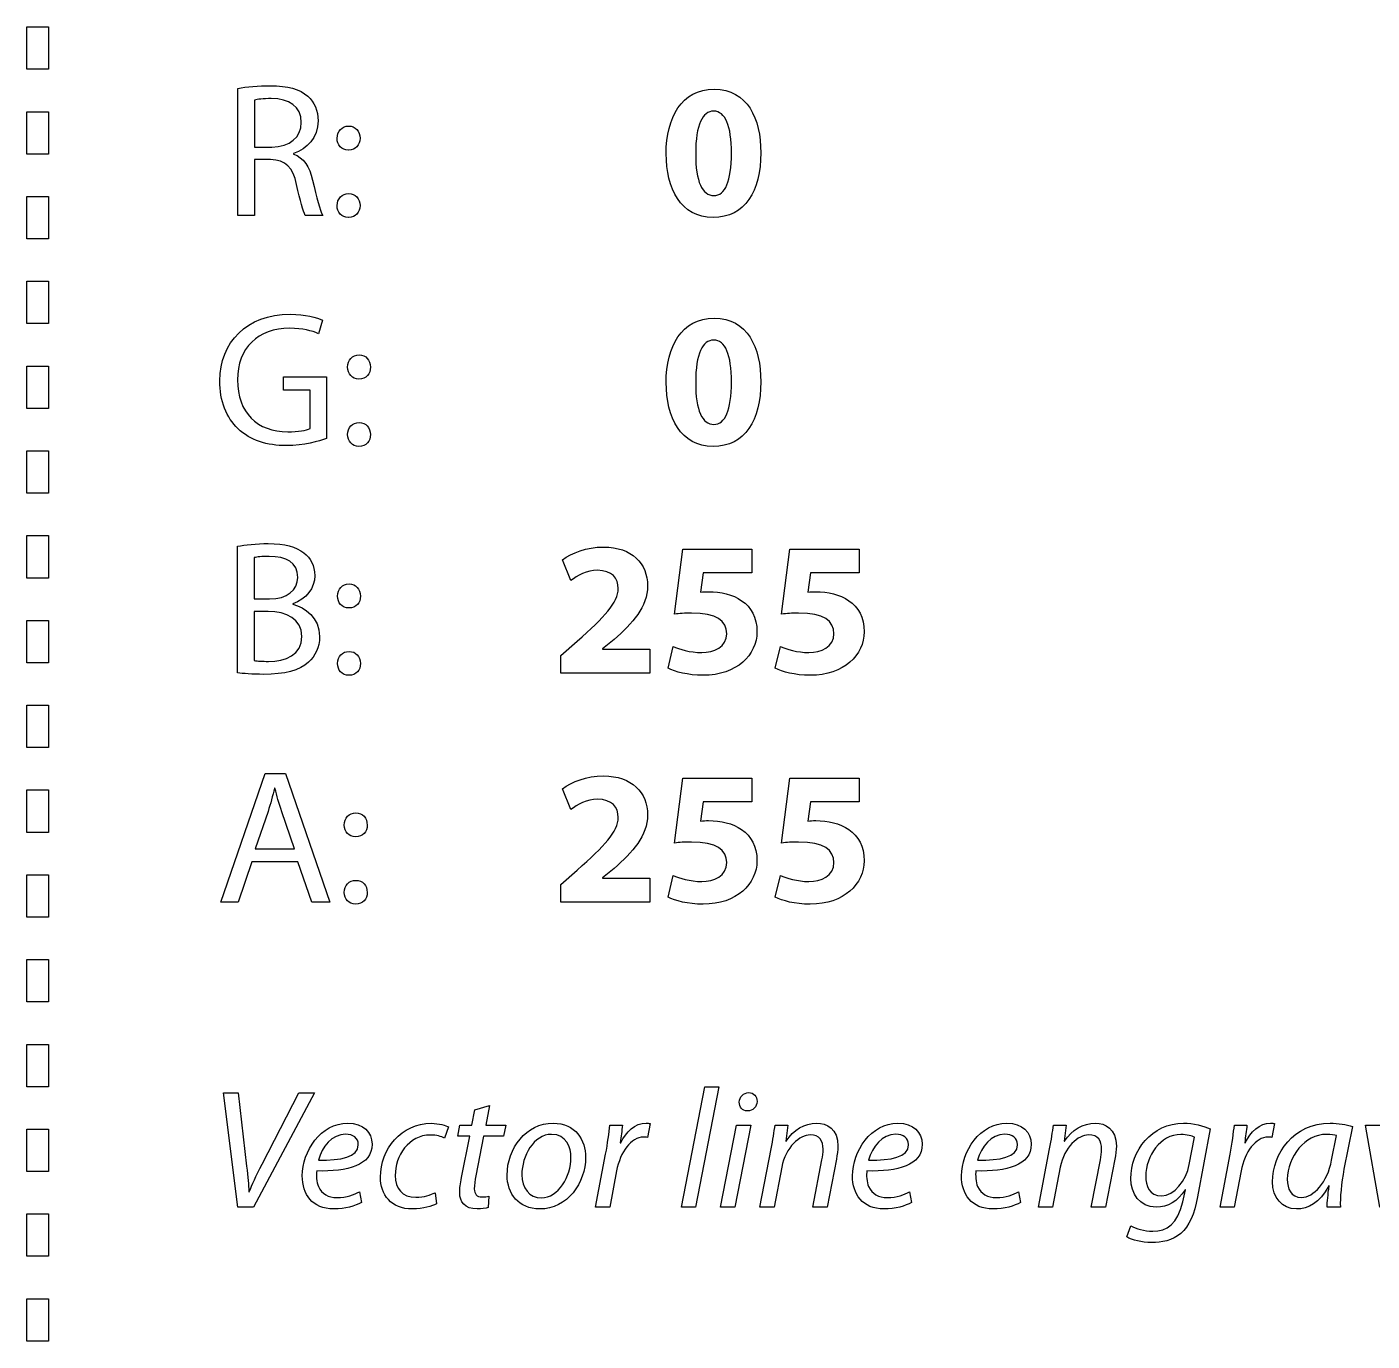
# Model space of a CAD drawing. Extents: x 0 to 808, y 79 to 394.
# Drawn here: x 648.8 to 684.72, y 317.01 to 352.1 of the extents above; entities that cross this region are included whole.
import ezdxf

# ---------------------------------------------------------------- set-up
doc = ezdxf.new("R2010")
doc.units = 0
doc.layers.add('Design_Template', color=7, linetype='CONTINUOUS')

msp = doc.modelspace()

# ---------------------------------------------------------------- linework, layer by layer
at = {"layer": 'Design_Template', "color": 7}
for points in [[(649.375411, 350.966964), (648.802456, 350.966964), (648.802456, 352.09897), (649.375411, 352.09897), (649.375411, 350.966964), (649.375411, 350.966964), (649.375411, 350.966964)], [(655.307208, 348.554374), (654.884081, 348.554374), (654.884081, 347.066351), (654.435457, 347.066351), (654.435457, 350.455297), (654.435171, 350.455297), (654.435171, 350.455297)], [(654.884081, 350.144844), (654.884081, 348.891429), (654.884081, 348.891429)], [(649.375411, 348.70295), (648.802456, 348.70295), (648.802456, 349.834957), (649.375411, 349.834957), (649.375411, 348.70295), (649.375411, 348.70295), (649.375411, 348.70295)], [(654.884081, 348.891429), (655.34359, 348.891429)], [(657.389897, 348.809642), (657.385027, 348.809642), (657.385027, 348.809642)], [(655.921415, 348.717666), (655.921415, 348.702101)], [(666.660299, 348.717949), (666.660299, 348.717949)], [(668.398356, 348.738325), (668.398356, 348.738325)], [(649.375411, 346.438937), (648.802456, 346.438937), (648.802456, 347.570943), (649.375411, 347.570943), (649.375411, 346.438937), (649.375411, 346.438937), (649.375411, 346.438937)], [(656.700346, 347.066634), (656.23654, 347.066634)], [(657.389897, 347.010883), (657.385027, 347.010883), (657.385027, 347.010883)], [(649.375411, 344.174923), (648.802456, 344.174923), (648.802456, 345.30693), (649.375411, 345.30693), (649.375411, 344.174923), (649.375411, 344.174923), (649.375411, 344.174923)], [(656.699487, 344.266616), (656.591485, 343.904939)], [(649.375411, 341.910909), (648.802456, 341.910909), (648.802456, 343.042916), (649.375411, 343.042916), (649.375411, 341.910909), (649.375411, 341.910909), (649.375411, 341.910909)], [(656.364308, 341.377451), (656.364308, 342.401634), (655.657569, 342.401634), (655.657569, 342.7585), (656.802332, 342.7585), (656.803191, 341.107185), (656.803191, 341.107185), (656.803191, 341.107185)], [(657.668639, 342.696805), (657.663769, 342.696805), (657.663769, 342.696805)], [(666.660299, 342.605396), (666.660299, 342.605396)], [(668.398356, 342.625206), (668.398356, 342.625206)], [(657.668639, 340.898046), (657.663769, 340.898046), (657.663769, 340.898046)], [(649.375411, 339.646896), (648.802456, 339.646896), (648.802456, 340.778903), (649.375411, 340.778903), (649.375411, 339.646896), (649.375411, 339.646896), (649.375411, 339.646896)], [(649.375411, 337.382882), (648.802456, 337.382882), (648.802456, 338.514889), (649.375411, 338.514889), (649.375411, 337.382882), (649.375411, 337.382882), (649.375411, 337.382882)], [(654.425144, 334.851715), (654.425144, 338.230189), (654.425144, 338.230189), (654.425144, 338.230189)], [(666.093361, 336.416432), (666.314235, 338.154062), (668.16058, 338.154062), (668.16144, 337.517025), (668.16144, 337.517025), (668.16144, 337.517025)], [(668.955268, 336.416432), (669.176715, 338.154062), (671.02306, 338.154062), (671.023633, 337.517025), (671.023633, 337.517025), (671.023633, 337.517025)], [(654.874054, 337.929076), (654.874054, 336.823388), (654.874054, 336.823388)], [(663.323986, 337.312698), (663.102539, 337.86823)], [(668.16144, 337.517025), (666.861693, 337.517025), (666.7895, 337.007339)], [(671.023633, 337.517025), (669.723886, 337.517025), (669.651694, 337.007339)], [(654.874054, 336.823388), (655.281425, 336.823388)], [(655.899929, 336.691226), (655.899929, 336.681038)], [(657.400783, 336.584252), (657.395053, 336.584252), (657.395053, 336.584252)], [(649.375411, 335.118869), (648.802456, 335.118869), (648.802456, 336.250876), (649.375411, 336.250876), (649.375411, 335.118869), (649.375411, 335.118869), (649.375411, 335.118869)], [(655.244755, 336.487182), (654.873195, 336.487182), (654.874054, 335.177733), (654.874054, 335.177733), (654.874054, 335.177733)], [(664.484505, 335.743171), (664.175109, 335.488752), (664.175109, 335.478564), (665.439047, 335.478564), (665.439047, 334.841527), (663.060427, 334.841527), (663.060427, 334.841527), (663.060427, 334.841527)], [(663.060427, 334.841527), (663.060427, 335.310178), (663.494153, 335.697324)], [(665.922907, 334.974255), (666.062135, 335.555257)], [(668.7851, 334.974255), (668.924328, 335.555257)], [(657.400783, 334.78521), (657.395053, 334.78521), (657.395053, 334.78521)], [(649.375411, 332.854855), (648.802456, 332.854855), (648.802456, 333.986862), (649.375411, 333.986862), (649.375411, 332.854855), (649.375411, 332.854855), (649.375411, 332.854855)], [(654.806732, 329.808625), (654.445771, 328.728408), (653.981391, 328.728408), (655.162537, 332.162916), (655.704265, 332.162916), (656.891713, 328.728408), (656.411577, 328.728408), (656.040016, 329.808625), (654.806732, 329.808625), (654.806732, 329.808625)], [(666.093361, 330.303029), (666.314235, 332.040659), (668.16058, 332.040659), (668.16144, 331.403906), (668.16144, 331.403906), (668.16144, 331.403906)], [(668.955268, 330.303029), (669.176715, 332.040659), (671.02306, 332.040659), (671.023633, 331.403906), (671.023633, 331.403906), (671.023633, 331.403906)], [(649.375411, 330.590842), (648.802456, 330.590842), (648.802456, 331.722849), (649.375411, 331.722849), (649.375411, 330.590842), (649.375411, 330.590842), (649.375411, 330.590842)], [(655.425809, 331.770393), (655.415782, 331.770393)], [(663.323986, 331.199578), (663.102539, 331.755111)], [(668.16144, 331.403906), (666.861693, 331.403906), (666.7895, 330.89422)], [(671.023633, 331.403906), (669.723886, 331.403906), (669.651694, 330.89422)], [(655.240745, 331.148921), (654.90041, 330.155019), (655.947198, 330.155019), (655.947198, 330.155019)], [(655.947198, 330.155019), (655.606576, 331.143544)], [(657.580691, 330.471415), (657.57582, 330.471415), (657.57582, 330.471415)], [(649.375411, 328.326828), (648.802456, 328.326828), (648.802456, 329.458835), (649.375411, 329.458835), (649.375411, 328.326828), (649.375411, 328.326828), (649.375411, 328.326828)], [(664.484505, 329.630051), (664.175109, 329.375633), (664.175109, 329.365444), (665.439047, 329.365444), (665.439047, 328.728408), (663.060427, 328.728408), (663.060427, 328.728408), (663.060427, 328.728408)], [(663.060427, 328.728408), (663.060427, 329.197058), (663.494153, 329.584488)], [(665.922907, 328.860852), (666.062135, 329.441855)], [(668.7851, 328.860852), (668.924328, 329.441855)], [(657.580691, 328.672656), (657.57582, 328.672656), (657.57582, 328.672656)], [(649.375411, 326.062815), (648.802456, 326.062815), (648.802456, 327.194821), (649.375411, 327.194821), (649.375411, 326.062815), (649.375411, 326.062815), (649.375411, 326.062815)], [(649.375411, 323.798801), (648.802456, 323.798801), (648.802456, 324.930808), (649.375411, 324.930808), (649.375411, 323.798801), (649.375411, 323.798801), (649.375411, 323.798801)], [(654.438036, 320.584185), (654.05301, 323.637207), (654.442906, 323.637207), (654.667217, 321.680534)], [(655.080318, 321.730059), (656.061788, 323.636924), (656.483769, 323.636924), (654.856006, 320.583902), (654.438036, 320.584185), (654.438036, 320.584185), (654.438036, 320.584185)], [(666.281576, 320.584185), (666.900367, 323.800216), (667.280809, 323.800216), (666.657434, 320.584185), (666.281576, 320.584185), (666.281576, 320.584185)], [(660.405356, 321.372062), (660.625943, 322.481994), (660.305375, 322.481994), (660.364676, 322.776316), (660.680947, 322.776316), (660.759155, 323.179593), (661.157931, 323.30185), (661.157931, 323.30185)], [(661.157931, 323.30185), (661.057091, 322.776599), (661.58822, 322.776599), (661.528919, 322.482277), (660.997504, 322.482277), (660.790954, 321.417625)], [(668.042552, 323.152142), (668.037395, 323.152142), (668.037395, 323.152142)], [(649.375411, 321.534788), (648.802456, 321.534788), (648.802456, 322.666794), (649.375411, 322.666794), (649.375411, 321.534788), (649.375411, 321.534788), (649.375411, 321.534788)], [(660.062729, 322.726508), (659.951862, 322.427375)], [(664.369914, 322.776599), (664.704519, 322.776599)], [(665.442484, 322.817351), (665.369146, 322.446053)], [(667.326645, 320.584185), (667.752923, 322.776599), (668.133365, 322.776599), (667.707087, 320.584185), (667.326645, 320.584185), (667.326645, 320.584185)], [(668.779657, 322.776599), (669.119419, 322.776599), (669.065275, 322.346153), (669.073583, 322.346153)], [(676.214314, 322.776599), (676.554076, 322.776599), (676.499931, 322.346153), (676.508239, 322.346153)], [(680.399746, 322.671888), (680.060557, 320.860112)], [(681.044892, 322.776599), (681.379498, 322.776599)], [(682.118036, 322.817351), (682.044698, 322.446053)], [(684.195282, 322.740375), (683.970397, 321.599029)], [(685.445755, 321.499412), (686.12442, 322.776882), (686.541817, 322.776882), (685.30796, 320.584468), (684.932101, 320.584468), (684.547076, 322.776882), (684.937258, 322.776599), (684.937258, 322.776599), (684.937258, 322.776599)], [(657.652023, 322.251065), (657.652023, 322.25531), (657.652023, 322.25531)], [(664.644645, 322.300873), (664.658683, 322.300873)], [(672.341715, 322.251065), (672.341715, 322.25531), (672.341715, 322.25531)], [(675.252323, 322.251065), (675.252323, 322.25531), (675.252323, 322.25531), (675.252323, 322.25531)], [(679.841115, 321.72072), (679.983208, 322.450015), (679.983208, 322.450015)], [(681.320197, 322.300873), (681.334234, 322.300873)], [(683.640949, 321.834486), (683.769004, 322.495861), (683.769004, 322.495861)], [(663.72047, 321.91118), (663.72047, 321.91118)], [(663.985175, 320.584185), (664.255896, 321.997495)], [(668.376297, 320.584185), (668.67452, 322.137864)], [(670.416875, 321.861372), (670.169645, 320.583902), (669.78863, 320.583902), (670.032709, 321.847788)], [(675.811527, 320.584185), (676.109177, 322.137864)], [(677.852104, 321.861372), (677.604301, 320.583902), (677.223859, 320.583902), (677.467365, 321.847788)], [(680.660726, 320.584185), (680.930874, 321.997495)], [(664.54753, 321.548938), (664.363898, 320.584185), (663.985175, 320.584185), (663.985175, 320.584185), (663.985175, 320.584185)], [(668.958706, 321.648271), (668.756739, 320.583619), (668.376297, 320.583619), (668.376297, 320.584185), (668.376297, 320.584185)], [(676.393362, 321.648271), (676.191969, 320.583619), (675.811527, 320.583619), (675.811527, 320.584185), (675.811527, 320.584185)], [(681.223081, 321.548938), (681.039449, 320.584185), (680.660726, 320.584185), (680.660726, 320.584185), (680.660726, 320.584185)], [(662.019082, 321.449038), (662.019082, 321.449038)], [(683.572194, 321.150471), (683.563313, 321.150471)], [(654.726518, 320.991707), (654.740556, 320.991707)], [(657.679239, 320.991707), (657.734242, 320.710687), (657.734242, 320.710687)], [(659.700049, 320.968784), (659.737291, 320.669651), (659.737291, 320.669651)], [(661.138737, 320.873979), (661.120403, 320.574846)], [(672.369503, 320.991707), (672.424507, 320.710687), (672.424507, 320.710687)], [(675.280685, 320.991707), (675.335115, 320.710687), (675.335115, 320.710687)], [(679.66665, 320.724271), (679.739989, 321.050289), (679.726524, 321.050289)], [(649.375411, 319.270774), (648.802456, 319.270774), (648.802456, 320.402781), (649.375411, 320.402781), (649.375411, 319.270774), (649.375411, 319.270774), (649.375411, 319.270774)], [(683.874141, 320.584185), (683.521774, 320.584185), (683.521774, 320.584185)], [(678.171812, 319.791214), (678.28182, 320.085536), (678.28182, 320.085536)], [(649.375411, 317.006761), (648.802456, 317.006761), (648.802456, 318.138767), (649.375411, 318.138767), (649.375411, 317.006761), (649.375411, 317.006761), (649.375411, 317.006761)]]:
    msp.add_lwpolyline(points, dxfattribs=at)
for points in [[(654.435171, 350.455297), (654.662347, 350.501143), (654.987499, 350.526613), (655.296894, 350.526613)], [(655.296894, 350.526613), (655.77703, 350.526613), (656.085853, 350.440014), (656.303002, 350.246441)], [(656.303002, 350.246441), (656.47804, 350.09362), (656.576588, 349.859295), (656.576588, 349.594122)], [(665.871054, 348.717949), (665.871054, 349.67591), (666.283295, 350.43492), (667.150748, 350.43492)], [(667.150748, 350.43492), (668.047995, 350.435203), (668.398356, 349.645346), (668.398356, 348.738325)], [(655.327834, 350.186162), (655.111257, 350.186162), (654.956273, 350.165786), (654.884081, 350.144844)], [(656.127392, 349.543748), (656.127392, 349.986929), (655.80224, 350.180502), (655.327834, 350.186162)], [(655.34359, 348.891429), (655.823153, 348.891429), (656.127392, 349.151225), (656.127392, 349.543748)], [(656.576588, 349.594122), (656.576588, 349.140471), (656.287246, 348.839923), (655.921415, 348.717666)], [(667.139862, 349.849107), (666.851093, 349.849107), (666.655429, 349.487148), (666.660299, 348.717949)], [(667.614268, 348.728137), (667.614268, 349.461961), (667.454127, 349.849107), (667.139862, 349.849107)], [(657.085658, 349.125472), (657.085658, 349.313951), (657.214859, 349.45149), (657.395053, 349.45149)], [(657.395053, 349.45149), (657.57582, 349.45149), (657.694422, 349.313951), (657.699292, 349.125472)], [(657.385027, 348.809642), (657.209989, 348.809642), (657.085658, 348.946898), (657.085658, 349.125472)], [(657.699292, 349.125472), (657.699292, 348.946898), (657.580691, 348.809642), (657.389897, 348.809642)], [(656.00392, 347.886773), (655.901648, 348.360801), (655.715151, 348.539092), (655.307208, 348.554374)], [(655.921415, 348.702101), (656.19013, 348.610691), (656.349412, 348.365895), (656.431631, 348.009313)], [(667.124392, 347.010883), (666.258372, 347.010883), (665.876784, 347.780365), (665.871054, 348.717949)], [(666.660299, 348.717949), (666.655142, 347.958656), (666.840493, 347.596696), (667.144732, 347.596696)], [(668.398356, 348.738325), (668.398356, 347.714425), (667.980959, 347.010883), (667.124392, 347.010883)], [(667.144732, 347.596696), (667.448971, 347.596696), (667.614268, 347.973938), (667.614268, 348.728137)], [(656.23654, 347.066634), (656.179531, 347.168515), (656.102182, 347.459158), (656.00392, 347.886773)], [(656.431631, 348.009313), (656.545076, 347.530474), (656.628154, 347.199079), (656.700346, 347.066634)], [(657.085658, 347.326713), (657.085658, 347.515475), (657.214859, 347.64792), (657.395053, 347.64792)], [(657.395053, 347.64792), (657.57582, 347.64792), (657.694422, 347.515475), (657.699292, 347.326713)], [(657.385027, 347.010883), (657.209989, 347.010883), (657.085658, 347.148422), (657.085658, 347.326713)], [(657.699292, 347.326713), (657.699292, 347.148422), (657.580691, 347.010883), (657.389897, 347.010883)], [(653.950738, 342.651525), (653.956468, 343.675708), (654.668077, 344.424813), (655.832893, 344.424813)], [(655.832893, 344.424813), (656.23568, 344.424813), (656.550232, 344.338215), (656.699487, 344.266616)], [(665.871054, 342.60483), (665.871054, 343.56279), (666.283295, 344.321801), (667.150748, 344.321801)], [(667.150748, 344.321801), (668.047995, 344.322367), (668.398356, 343.532226), (668.398356, 342.625206)], [(655.822007, 344.052666), (654.97604, 344.052666), (654.424285, 343.532792), (654.424285, 342.671618)], [(656.591485, 343.904939), (656.405848, 343.986444), (656.173515, 344.052666), (655.822007, 344.052666)], [(667.139862, 343.736553), (666.851093, 343.736553), (666.655429, 343.374594), (666.660299, 342.605396)], [(667.614268, 342.615584), (667.614268, 343.349407), (667.454127, 343.736553), (667.139862, 343.736553)], [(657.3644, 343.012635), (657.3644, 343.201114), (657.493029, 343.338653), (657.673796, 343.338653)], [(657.673796, 343.338653), (657.854563, 343.338653), (657.973164, 343.201114), (657.978034, 343.012635)], [(654.424285, 342.671618), (654.424285, 341.800539), (654.955414, 341.285759), (655.765571, 341.285759)], [(657.663769, 342.696805), (657.488731, 342.696805), (657.3644, 342.834061), (657.3644, 343.012635)], [(657.978034, 343.012635), (657.978034, 342.834061), (657.859433, 342.696805), (657.668639, 342.696805)], [(654.435171, 341.372357), (654.135802, 341.657623), (653.950738, 342.116369), (653.950738, 342.651525)], [(667.124392, 340.897763), (666.258372, 340.897763), (665.876784, 341.667245), (665.871054, 342.60483)], [(666.660299, 342.605396), (666.655142, 341.846102), (666.840493, 341.484143), (667.144732, 341.484143)], [(668.398356, 342.625206), (668.398356, 341.601306), (667.980959, 340.897763), (667.124392, 340.897763)], [(667.144732, 341.484143), (667.448971, 341.484143), (667.614268, 341.861384), (667.614268, 342.615584)], [(655.734918, 340.918706), (655.208946, 340.918706), (654.775219, 341.05115), (654.435171, 341.372357)], [(655.765571, 341.285759), (656.05921, 341.285759), (656.26089, 341.326794), (656.364308, 341.377451)], [(657.3644, 341.213876), (657.3644, 341.402638), (657.493029, 341.535083), (657.673796, 341.535083)], [(657.673796, 341.535083), (657.854563, 341.535083), (657.973164, 341.402638), (657.978034, 341.213876)], [(656.803191, 341.107185), (656.602371, 341.035868), (656.204454, 340.918706), (655.734918, 340.918706)], [(657.663769, 340.898046), (657.488731, 340.898046), (657.3644, 341.035585), (657.3644, 341.213876)], [(657.978034, 341.213876), (657.978034, 341.035585), (657.859433, 340.898046), (657.668639, 340.898046)], [(654.425144, 338.230189), (654.621668, 338.270942), (654.931063, 338.301506), (655.245328, 338.301506)], [(655.245328, 338.301506), (655.693379, 338.301506), (655.982148, 338.225095), (656.199298, 338.051898)], [(656.199298, 338.051898), (656.380065, 337.919171), (656.488067, 337.715692), (656.488067, 337.445426)], [(663.102539, 337.86823), (663.354925, 338.056709), (663.747112, 338.20953), (664.200892, 338.20953)], [(664.200892, 338.20953), (664.958911, 338.20953), (665.376881, 337.771444), (665.376881, 337.170065)], [(655.271398, 337.95964), (655.064848, 337.95964), (654.946246, 337.944075), (654.874054, 337.929076)], [(656.034573, 337.399296), (656.034573, 337.801725), (655.725178, 337.95964), (655.271398, 337.95964)], [(655.281425, 336.823388), (655.755831, 336.823388), (656.034573, 337.067901), (656.034573, 337.399296)], [(656.488067, 337.445426), (656.488067, 337.114031), (656.26662, 336.823671), (655.899929, 336.691226)], [(664.041324, 337.588059), (663.751982, 337.588059), (663.499023, 337.445426), (663.323986, 337.312698)], [(664.59308, 337.103843), (664.59308, 337.373826), (664.428069, 337.588059), (664.041324, 337.588059)], [(657.096258, 336.900081), (657.096258, 337.088561), (657.224886, 337.226099), (657.405653, 337.226099)], [(657.405653, 337.226099), (657.585847, 337.226099), (657.704449, 337.088561), (657.709605, 336.900081)], [(663.494153, 335.697324), (664.226675, 336.344549), (664.58248, 336.716696), (664.59308, 337.103843)], [(665.376881, 337.170065), (665.376881, 336.614533), (664.968938, 336.171352), (664.484505, 335.743171)], [(666.7895, 337.007339), (666.861693, 337.017527), (666.923285, 337.017527), (667.006077, 337.017527)], [(667.006077, 337.017527), (667.325499, 337.017527), (667.650651, 336.946211), (667.887854, 336.777825)], [(669.651694, 337.007339), (669.723886, 337.017527), (669.785479, 337.017527), (669.868271, 337.017527)], [(669.868271, 337.017527), (670.187693, 337.017527), (670.512844, 336.946211), (670.750048, 336.777825)], [(655.899929, 336.681038), (656.229378, 336.599534), (656.617268, 336.32955), (656.617268, 335.819864)], [(657.395053, 336.584252), (657.220016, 336.584252), (657.096258, 336.721507), (657.096258, 336.900081)], [(657.709605, 336.900081), (657.709605, 336.721507), (657.591577, 336.584252), (657.400783, 336.584252)], [(667.887854, 336.777825), (668.140813, 336.609722), (668.295797, 336.334644), (668.295797, 335.947215)], [(670.750048, 336.777825), (671.003007, 336.609722), (671.157991, 336.334644), (671.157991, 335.947215)], [(656.142289, 335.824675), (656.142289, 336.293609), (655.734345, 336.487182), (655.244755, 336.487182)], [(666.547141, 336.446996), (666.361503, 336.446996), (666.232016, 336.436808), (666.093361, 336.416432)], [(667.491083, 335.89684), (667.491083, 336.238141), (667.217497, 336.446996), (666.547141, 336.446996)], [(669.409048, 336.446996), (669.223984, 336.446996), (669.094496, 336.436808), (668.955268, 336.416432)], [(670.35299, 335.89684), (670.35299, 336.238141), (670.079977, 336.446996), (669.409048, 336.446996)], [(666.820153, 335.392248), (667.145305, 335.392248), (667.491083, 335.545069), (667.491083, 335.89684)], [(668.295797, 335.947215), (668.295797, 335.330554), (667.759226, 334.785776), (666.856822, 334.785776)], [(669.682061, 335.392248), (670.007785, 335.392248), (670.35299, 335.545069), (670.35299, 335.89684)], [(671.157991, 335.947215), (671.157991, 335.330554), (670.621419, 334.785776), (669.719016, 334.785776)], [(655.249912, 335.157357), (655.714292, 335.157357), (656.142289, 335.325743), (656.142289, 335.824675)], [(656.617268, 335.819864), (656.617268, 335.52441), (656.498666, 335.29999), (656.323056, 335.131887)], [(666.062135, 335.555257), (666.211389, 335.483941), (666.515915, 335.392248), (666.820153, 335.392248)], [(668.924328, 335.555257), (669.073297, 335.483941), (669.378108, 335.392248), (669.682061, 335.392248)], [(654.874054, 335.177733), (654.962002, 335.162451), (655.090631, 335.157357), (655.249912, 335.157357)], [(656.323056, 335.131887), (656.080696, 334.912844), (655.688509, 334.81068), (655.121857, 334.81068)], [(657.096258, 335.10104), (657.096258, 335.289802), (657.224886, 335.422247), (657.405653, 335.422247)], [(657.405653, 335.422247), (657.585847, 335.422247), (657.704449, 335.289802), (657.709605, 335.10104)], [(655.121857, 334.81068), (654.812461, 334.81068), (654.575258, 334.831056), (654.425144, 334.851715)], [(657.395053, 334.78521), (657.220016, 334.78521), (657.096258, 334.922749), (657.096258, 335.10104)], [(657.709605, 335.10104), (657.709605, 334.922749), (657.591577, 334.78521), (657.400783, 334.78521)], [(666.856822, 334.785776), (666.449452, 334.785776), (666.109403, 334.877468), (665.922907, 334.974255)], [(669.719016, 334.785776), (669.311073, 334.785776), (668.971597, 334.877468), (668.7851, 334.974255)], [(663.102539, 331.755111), (663.354925, 331.94359), (663.747112, 332.096411), (664.200892, 332.096411)], [(664.200892, 332.096411), (664.958911, 332.096411), (665.376881, 331.658324), (665.376881, 331.056946)], [(655.415782, 331.770393), (655.364216, 331.566632), (655.307208, 331.357776), (655.240745, 331.148921)], [(655.606576, 331.143544), (655.529227, 331.367964), (655.477948, 331.571726), (655.425809, 331.770393)], [(664.041324, 331.474939), (663.751982, 331.474939), (663.499023, 331.332306), (663.323986, 331.199578)], [(664.59308, 330.990723), (664.59308, 331.260707), (664.428069, 331.474939), (664.041324, 331.474939)], [(657.276452, 330.787245), (657.276452, 330.975724), (657.405653, 331.113263), (657.585847, 331.113263)], [(657.585847, 331.113263), (657.766614, 331.113263), (657.885216, 330.975724), (657.890086, 330.787245)], [(663.494153, 329.584488), (664.226675, 330.23143), (664.58248, 330.603577), (664.59308, 330.990723)], [(665.376881, 331.056946), (665.376881, 330.501413), (664.968938, 330.058233), (664.484505, 329.630051)], [(666.7895, 330.89422), (666.861693, 330.904408), (666.923285, 330.904408), (667.006077, 330.904408)], [(667.006077, 330.904408), (667.325499, 330.904408), (667.650651, 330.833091), (667.887854, 330.664705)], [(669.651694, 330.89422), (669.723886, 330.904408), (669.785479, 330.904408), (669.868271, 330.904408)], [(669.868271, 330.904408), (670.187693, 330.904408), (670.512844, 330.833091), (670.750048, 330.664705)], [(657.57582, 330.471415), (657.400783, 330.471415), (657.276452, 330.608671), (657.276452, 330.787245)], [(657.890086, 330.787245), (657.890086, 330.608671), (657.771484, 330.471415), (657.580691, 330.471415)], [(667.887854, 330.664705), (668.140813, 330.496602), (668.295797, 330.221525), (668.295797, 329.834095)], [(670.750048, 330.664705), (671.003007, 330.496602), (671.157991, 330.221525), (671.157991, 329.834095)], [(666.547141, 330.333593), (666.361503, 330.333593), (666.232016, 330.323405), (666.093361, 330.303029)], [(667.491083, 329.783438), (667.491083, 330.124738), (667.217497, 330.333593), (666.547141, 330.333593)], [(669.409048, 330.333593), (669.223984, 330.333593), (669.094496, 330.323405), (668.955268, 330.303029)], [(670.35299, 329.783438), (670.35299, 330.124738), (670.079977, 330.333593), (669.409048, 330.333593)], [(666.820153, 329.278846), (667.145305, 329.278846), (667.491083, 329.431667), (667.491083, 329.783438)], [(668.295797, 329.834095), (668.295797, 329.217435), (667.759226, 328.672373), (666.856822, 328.672373)], [(669.682061, 329.278846), (670.007785, 329.278846), (670.35299, 329.431667), (670.35299, 329.783438)], [(671.157991, 329.834095), (671.157991, 329.217435), (670.621419, 328.672373), (669.719016, 328.672373)], [(666.062135, 329.441855), (666.211389, 329.370538), (666.515915, 329.278846), (666.820153, 329.278846)], [(668.924328, 329.441855), (669.073297, 329.370538), (669.378108, 329.278846), (669.682061, 329.278846)], [(657.276452, 328.988486), (657.276452, 329.176965), (657.405653, 329.309693), (657.585847, 329.309693)], [(657.585847, 329.309693), (657.766614, 329.309693), (657.885216, 329.176965), (657.890086, 328.988486)], [(657.57582, 328.672656), (657.400783, 328.672656), (657.276452, 328.810195), (657.276452, 328.988486)], [(657.890086, 328.988486), (657.890086, 328.810195), (657.771484, 328.672656), (657.580691, 328.672656)], [(666.856822, 328.672373), (666.449452, 328.672373), (666.109403, 328.764066), (665.922907, 328.860852)], [(669.719016, 328.672373), (669.311073, 328.672373), (668.971597, 328.764066), (668.7851, 328.860852)], [(667.821964, 323.387883), (667.827121, 323.53278), (667.936555, 323.641452), (668.074351, 323.641452)], [(668.074351, 323.641452), (668.211573, 323.641452), (668.299235, 323.541553), (668.299235, 323.405712)], [(668.037395, 323.152142), (667.909913, 323.152142), (667.821964, 323.252042), (667.821964, 323.387883)], [(668.299235, 323.405712), (668.294079, 323.256287), (668.188368, 323.152142), (668.042552, 323.152142)], [(656.156899, 321.417342), (656.156899, 322.078717), (656.652218, 322.826124), (657.367838, 322.826124)], [(657.367838, 322.826124), (657.789819, 322.826124), (658.018428, 322.577083), (658.018428, 322.264649)], [(658.242739, 321.385646), (658.242739, 322.133336), (658.801656, 322.821596), (659.599495, 322.821596)], [(659.599495, 322.821596), (659.806046, 322.821596), (659.993975, 322.762732), (660.062729, 322.726508)], [(661.625176, 321.435737), (661.625176, 322.156259), (662.133673, 322.826407), (662.853876, 322.826407)], [(662.853876, 322.826407), (663.454333, 322.825841), (663.72047, 322.37785), (663.72047, 321.91118)], [(664.255896, 321.997495), (664.31004, 322.282761), (664.346996, 322.572555), (664.369914, 322.776599)], [(664.704519, 322.776599), (664.686758, 322.622646), (664.667564, 322.46841), (664.644645, 322.300873)], [(664.658683, 322.300873), (664.800776, 322.600006), (665.039125, 322.826124), (665.337347, 322.826124)], [(665.337347, 322.826124), (665.369146, 322.826124), (665.414983, 322.821596), (665.442484, 322.817351)], [(668.67452, 322.137864), (668.72494, 322.382378), (668.752156, 322.595195), (668.779657, 322.776599)], [(669.073583, 322.346153), (669.270679, 322.654342), (669.568902, 322.826124), (669.89434, 322.826124)], [(669.89434, 322.826124), (670.160764, 322.826124), (670.458414, 322.676699), (670.458414, 322.214841)], [(670.847163, 321.417342), (670.847163, 322.078717), (671.342482, 322.826124), (672.058102, 322.826124)], [(672.058102, 322.826124), (672.480083, 322.826124), (672.708692, 322.577083), (672.708692, 322.264649)], [(673.758058, 321.417342), (673.758058, 322.078717), (674.253377, 322.826124), (674.968424, 322.826124)], [(674.968424, 322.826124), (675.390978, 322.826124), (675.619587, 322.577083), (675.619587, 322.264649)], [(676.109177, 322.137864), (676.16017, 322.382378), (676.186812, 322.595195), (676.214314, 322.776599)], [(676.508239, 322.346153), (676.705622, 322.654342), (677.003845, 322.826124), (677.328997, 322.826124)], [(677.328997, 322.826124), (677.59542, 322.826124), (677.89307, 322.676699), (677.89307, 322.214841)], [(678.28182, 321.344894), (678.276663, 322.087773), (678.832429, 322.825841), (679.689569, 322.825841)], [(679.689569, 322.825841), (679.946252, 322.825841), (680.22614, 322.753393), (680.399746, 322.671888)], [(680.930874, 321.997495), (680.985592, 322.282761), (681.021974, 322.572555), (681.044892, 322.776599)], [(681.379498, 322.776599), (681.362023, 322.622646), (681.343115, 322.46841), (681.320197, 322.300873)], [(681.334234, 322.300873), (681.475754, 322.600006), (681.714676, 322.826124), (682.012326, 322.826124)], [(682.012326, 322.826124), (682.044698, 322.826124), (682.090534, 322.821596), (682.118036, 322.817351)], [(682.063032, 321.259144), (682.063032, 322.020136), (682.631403, 322.826407), (683.598837, 322.826407)], [(683.598837, 322.826407), (683.809684, 322.826407), (684.044309, 322.790183), (684.195282, 322.740375)], [(658.018428, 322.264649), (658.018428, 321.689307), (657.362681, 321.535354), (656.542497, 321.548938)], [(657.312261, 322.531803), (656.949581, 322.531803), (656.679433, 322.183145), (656.587761, 321.838731)], [(656.587761, 321.838731), (657.183633, 321.834203), (657.652023, 321.91118), (657.652023, 322.251065)], [(657.652023, 322.25531), (657.652023, 322.431903), (657.514514, 322.531803), (657.312261, 322.531803)], [(659.576291, 322.508879), (658.997607, 322.508879), (658.636359, 321.947404), (658.636359, 321.430643)], [(659.951862, 322.427375), (659.86506, 322.468127), (659.741588, 322.508879), (659.576291, 322.508879)], [(662.812337, 322.526992), (662.335639, 322.527275), (662.014498, 321.952215), (662.019082, 321.449038)], [(663.330575, 321.915425), (663.330575, 322.168994), (663.2114, 322.526992), (662.812337, 322.526992)], [(665.268306, 322.454826), (664.938285, 322.454826), (664.643786, 322.060605), (664.54753, 321.548938)], [(665.369146, 322.446053), (665.346228, 322.450581), (665.309846, 322.454826), (665.268306, 322.454826)], [(669.715292, 322.513407), (669.445144, 322.513407), (669.059546, 322.191918), (668.958706, 321.648271)], [(670.063935, 322.128525), (670.063935, 322.350399), (669.976559, 322.513407), (669.715292, 322.513407)], [(670.458414, 322.214841), (670.458414, 322.119469), (670.440652, 321.9791), (670.416875, 321.861372)], [(672.708692, 322.264649), (672.708692, 321.689307), (672.052946, 321.535354), (671.232189, 321.548938)], [(672.002526, 322.531803), (671.639273, 322.531803), (671.369698, 322.183145), (671.278025, 321.838731)], [(671.278025, 321.838731), (671.873898, 321.834203), (672.341715, 321.91118), (672.341715, 322.251065)], [(672.341715, 322.25531), (672.341715, 322.431903), (672.204492, 322.531803), (672.002526, 322.531803)], [(675.619587, 322.264649), (675.619587, 321.689307), (674.963841, 321.535354), (674.143084, 321.548938)], [(674.912561, 322.531803), (674.549881, 322.531803), (674.279733, 322.183145), (674.188633, 321.838731)], [(674.188633, 321.838731), (674.784506, 321.834203), (675.252323, 321.91118), (675.252323, 322.251065)], [(675.252323, 322.25531), (675.252323, 322.431903), (675.115101, 322.531803), (674.912561, 322.531803)], [(677.150521, 322.513407), (676.8798, 322.513407), (676.494775, 322.191918), (676.393362, 321.648271)], [(677.499164, 322.128525), (677.499164, 322.350399), (677.411788, 322.513407), (677.150521, 322.513407)], [(677.89307, 322.214841), (677.89307, 322.119469), (677.875595, 321.9791), (677.852104, 321.861372)], [(679.616803, 322.522464), (679.061324, 322.522464), (678.680596, 321.951649), (678.676872, 321.408003)], [(679.983208, 322.450015), (679.914453, 322.481711), (679.776658, 322.522464), (679.616803, 322.522464)], [(681.943285, 322.454826), (681.613263, 322.454826), (681.319337, 322.060605), (681.223081, 321.548938)], [(682.044698, 322.446053), (682.02178, 322.450581), (681.984824, 322.454826), (681.943285, 322.454826)], [(683.503153, 322.527558), (682.929626, 322.527558), (682.461809, 321.93382), (682.458084, 321.327064)], [(683.769004, 322.495861), (683.71486, 322.509445), (683.631781, 322.527558), (683.503153, 322.527558)], [(663.72047, 321.91118), (663.72047, 321.236221), (663.234318, 320.534377), (662.491769, 320.534377)], [(662.541616, 320.83266), (662.990813, 320.83266), (663.330575, 321.403758), (663.330575, 321.915425)], [(670.032709, 321.847788), (670.05047, 321.93382), (670.063935, 322.037965), (670.063935, 322.128525)], [(677.467365, 321.847788), (677.485127, 321.93382), (677.499164, 322.037965), (677.499164, 322.128525)], [(654.667217, 321.680534), (654.7036, 321.3681), (654.721362, 321.191224), (654.726518, 320.991707)], [(654.740556, 320.991707), (654.818191, 321.182168), (654.91015, 321.408569), (655.080318, 321.730059)], [(656.542497, 321.548938), (656.524163, 321.453849), (656.537341, 321.249805), (656.587761, 321.132076)], [(671.232189, 321.548938), (671.214427, 321.453849), (671.227605, 321.249805), (671.278025, 321.132076)], [(674.143084, 321.548938), (674.125322, 321.453849), (674.137927, 321.249805), (674.18892, 321.132076)], [(679.10315, 320.882752), (679.428874, 320.882752), (679.76348, 321.290274), (679.841115, 321.72072)], [(682.838526, 320.842282), (683.154797, 320.842282), (683.530655, 321.249805), (683.640949, 321.834486)], [(683.970397, 321.599029), (683.897059, 321.218392), (683.86526, 320.828698), (683.874141, 320.584185)], [(657.000574, 320.534094), (656.413582, 320.534094), (656.156899, 320.93256), (656.156899, 321.417342)], [(656.587761, 321.132076), (656.675709, 320.937371), (656.854184, 320.837754), (657.083366, 320.837754)], [(659.095582, 320.534094), (658.522628, 320.534094), (658.242739, 320.918976), (658.242739, 321.385646)], [(658.636359, 321.430643), (658.636359, 321.077457), (658.824288, 320.846528), (659.186395, 320.846528)], [(660.359519, 320.959728), (660.359519, 321.086513), (660.373557, 321.213298), (660.405356, 321.372062)], [(660.790954, 321.417625), (660.768036, 321.295085), (660.749415, 321.182168), (660.749415, 321.068967)], [(662.491769, 320.534377), (661.936576, 320.534377), (661.625176, 320.941899), (661.625176, 321.435737)], [(662.019082, 321.449038), (662.019082, 321.091041), (662.216178, 320.83266), (662.541616, 320.83266)], [(671.690839, 320.534094), (671.103274, 320.534094), (670.847163, 320.93256), (670.847163, 321.417342)], [(671.278025, 321.132076), (671.365401, 320.937371), (671.543876, 320.837754), (671.773631, 320.837754)], [(674.601161, 320.534094), (674.014169, 320.534094), (673.758058, 320.93256), (673.758058, 321.417342)], [(674.18892, 321.132076), (674.276295, 320.937371), (674.454771, 320.837754), (674.684239, 320.837754)], [(678.956187, 320.583902), (678.511288, 320.583902), (678.28182, 320.9552), (678.28182, 321.344894)], [(678.676872, 321.408003), (678.676872, 321.167734), (678.764247, 320.882752), (679.10315, 320.882752)], [(682.701017, 320.534377), (682.311122, 320.534377), (682.063032, 320.842282), (682.063032, 321.259144)], [(682.458084, 321.327064), (682.458084, 321.082551), (682.54546, 320.842282), (682.838526, 320.842282)], [(683.563313, 321.150471), (683.319808, 320.697386), (683.017861, 320.534377), (682.701017, 320.534377)], [(683.521774, 320.584185), (683.521774, 320.715498), (683.544692, 320.923787), (683.572194, 321.150471)], [(657.083366, 320.837754), (657.344633, 320.837754), (657.54173, 320.919259), (657.679239, 320.991707)], [(659.186395, 320.846528), (659.41128, 320.846528), (659.586031, 320.914448), (659.700049, 320.968784)], [(660.827337, 320.534094), (660.488148, 320.534094), (660.359519, 320.737855), (660.359519, 320.959728)], [(660.749415, 321.068967), (660.749415, 320.937371), (660.813299, 320.855867), (660.960262, 320.855867)], [(660.960262, 320.855867), (661.024147, 320.855867), (661.088317, 320.860678), (661.138737, 320.873979)], [(671.773631, 320.837754), (672.034898, 320.837754), (672.232567, 320.919259), (672.369503, 320.991707)], [(674.684239, 320.837754), (674.945506, 320.837754), (675.143748, 320.919259), (675.280685, 320.991707)], [(679.726524, 321.050289), (679.534012, 320.737855), (679.263291, 320.583902), (678.956187, 320.583902)], [(680.060557, 320.860112), (679.968884, 320.39797), (679.845126, 320.076197), (679.61136, 319.881492)], [(657.734242, 320.710687), (657.569232, 320.615598), (657.298511, 320.534094), (657.000574, 320.534094)], [(659.737291, 320.669651), (659.623273, 320.615598), (659.393805, 320.534094), (659.095582, 320.534094)], [(661.120403, 320.574846), (661.052221, 320.552206), (660.937344, 320.534094), (660.827337, 320.534094)], [(672.424507, 320.710687), (672.259496, 320.615598), (671.988775, 320.534094), (671.690839, 320.534094)], [(675.335115, 320.710687), (675.170104, 320.615598), (674.899383, 320.534094), (674.601161, 320.534094)], [(678.868811, 319.940639), (679.240372, 319.940639), (679.534012, 320.130816), (679.66665, 320.724271)], [(678.28182, 320.085536), (678.415032, 320.004031), (678.634187, 319.940639), (678.868811, 319.940639)], [(678.83644, 319.636978), (678.566292, 319.636978), (678.313905, 319.700654), (678.171812, 319.791214)], [(679.61136, 319.881492), (679.390773, 319.691315), (679.093123, 319.636978), (678.83644, 319.636978)]]:
    msp.add_open_spline(points, degree=3, dxfattribs=at)

doc.saveas('drawing.dxf')
